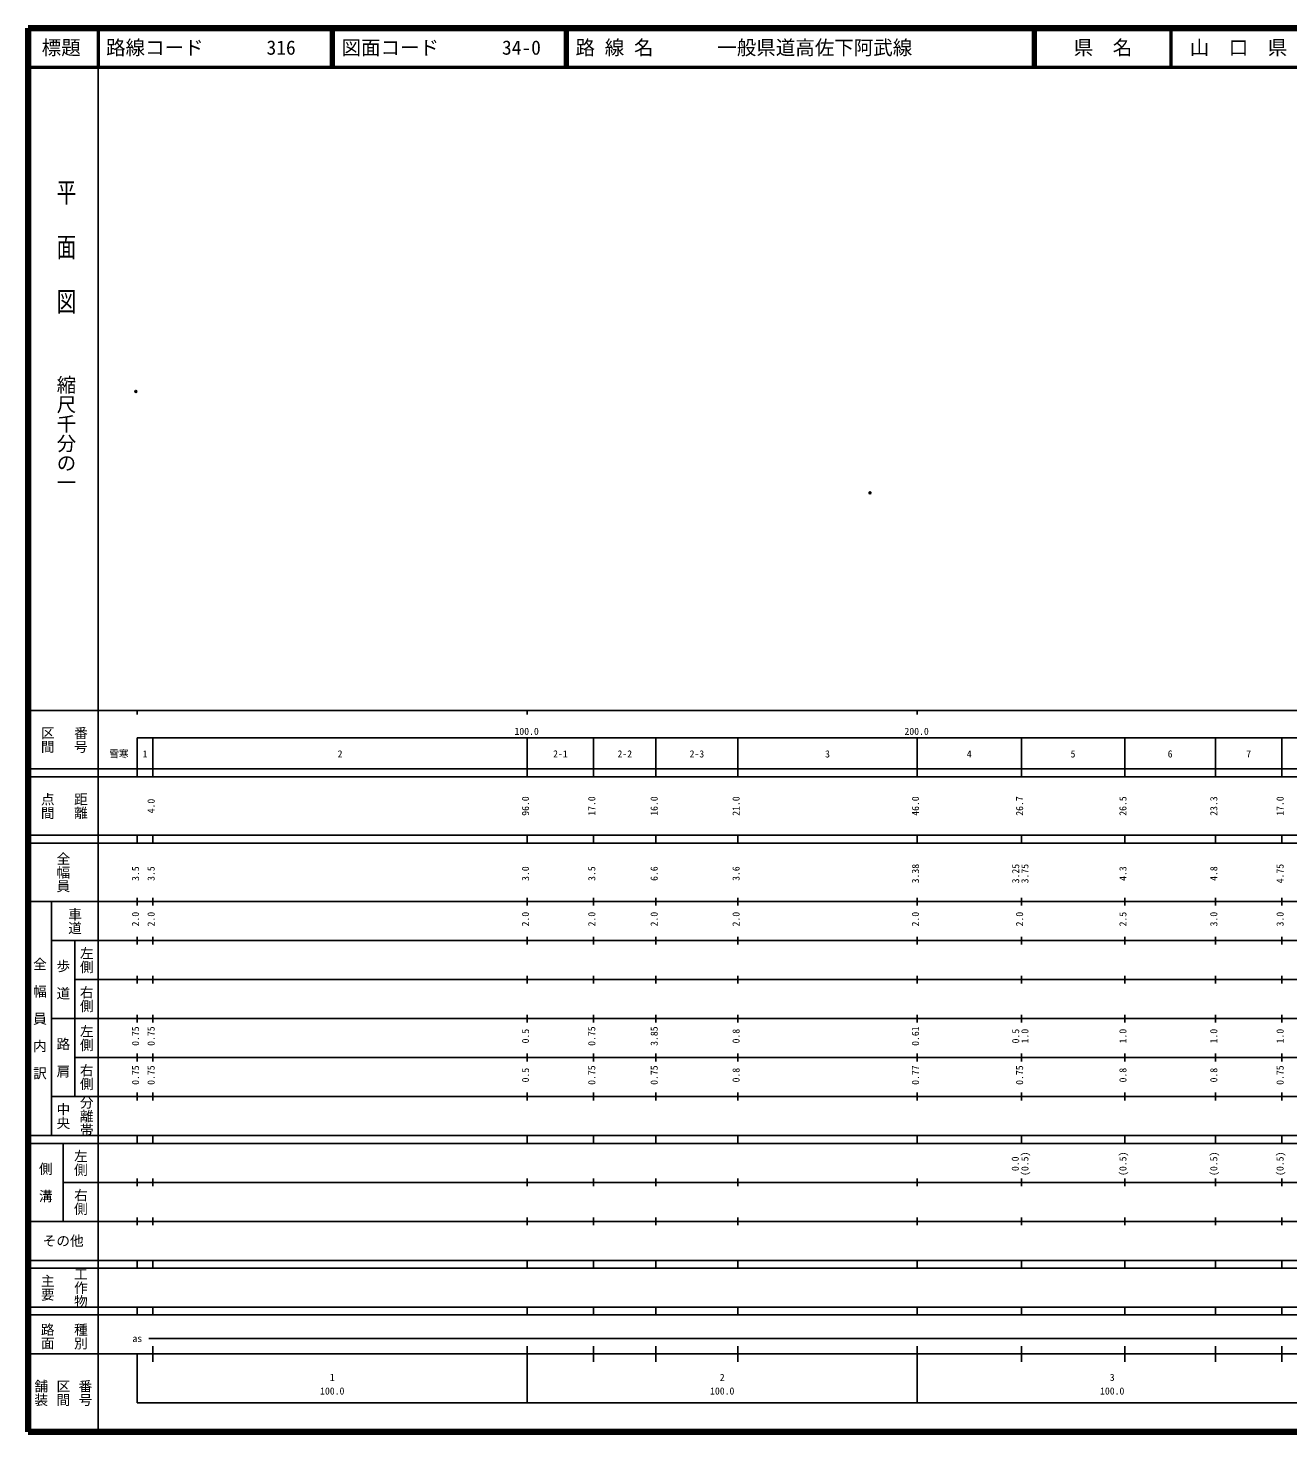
# Model space of a CAD drawing. Units: millimetres on the paper. Extents: x 40 to 680, y 20 to 380.
# Drawn here: x 40 to 363.1, y 20 to 380 of the extents above; entities that cross this region are included whole.
import ezdxf
from ezdxf.enums import TextEntityAlignment as Align

# ---------------------------------------------------------------- set-up
doc = ezdxf.new("R2010")
doc.units = ezdxf.units.MM
doc.header["$PDMODE"] = 32
doc.header["$PDSIZE"] = 0.5
doc.layers.add('M-OTRS', color=6, linetype='Continuous')
doc.layers.add('M-TTL-TXT', color=7, linetype='Continuous')
for name, color, linetype, lineweight in [('M-TTL', 2, 'Continuous', 140), ('M-TTL-BAND', 7, 'Continuous', 25), ('M-TTL-LINE', 7, 'Continuous', 50)]:
    doc.layers.add(name, color=color, linetype=linetype, lineweight=lineweight)
doc.styles.add('@ＭＳ ゴシック', font='')
doc.styles.add('ＭＳ ゴシック', font='')
doc.styles.get('@ＭＳ ゴシック').set_extended_font_data('@MS Gothic')
doc.styles.get('ＭＳ ゴシック').set_extended_font_data('MS Gothic')

msp = doc.modelspace()

# ---------------------------------------------------------------- linework, layer by layer
at = {"layer": 'M-OTRS'}
for p in [(67.637, 286.827), (255.894, 260.789)]:
    msp.add_point(p, dxfattribs=at)
at = {"layer": 'M-TTL'}
for p, q in [((40, 380), (40, 20)), ((680, 380), (40, 380)), ((40, 20), (680, 20))]:
    msp.add_line(p, q, dxfattribs=at)
at = {"layer": 'M-TTL-BAND'}
for p, q in [((58, 370), (58, 20)), ((40, 205), (579, 205)), ((68, 205), (68, 204)), ((168, 205), (168, 204)), ((268, 205), (268, 204)), ((68, 198), (579, 198)), ((68, 198), (68, 188)), ((72, 188), (72, 198)), ((168, 188), (168, 198)), ((185, 188), (185, 198)), ((201, 188), (201, 198)), ((222, 188), (222, 198)), ((268, 188), (268, 198)), ((294.7, 188), (294.7, 198)), ((321.2, 188), (321.2, 198)), ((344.5, 188), (344.5, 198)), ((361.5, 188), (361.5, 198)), ((40, 190), (579, 190)), ((40, 188), (579, 188)), ((40, 173), (579, 173)), ((68, 171), (68, 173)), ((72, 171), (72, 173)), ((168, 171), (168, 173)), ((185, 171), (185, 173)), ((201, 171), (201, 173)), ((222, 171), (222, 173)), ((268, 171), (268, 173)), ((294.7, 171), (294.7, 173)), ((321.2, 171), (321.2, 173)), ((344.5, 171), (344.5, 173)), ((361.5, 171), (361.5, 173)), ((40, 171), (579, 171)), ((40, 156), (579, 156)), ((46, 96), (46, 156)), ((68, 155), (68, 157)), ((72, 155), (72, 157)), ((168, 155), (168, 157)), ((185, 155), (185, 157)), ((201, 155), (201, 157)), ((222, 155), (222, 157)), ((268, 155), (268, 157)), ((294.7, 155), (294.7, 157)), ((321.2, 155), (321.2, 157)), ((344.5, 155), (344.5, 157)), ((361.5, 155), (361.5, 157)), ((46, 146), (579, 146)), ((52, 146), (52, 106)), ((68, 145), (68, 147)), ((72, 145), (72, 147)), ((168, 145), (168, 147)), ((185, 145), (185, 147)), ((201, 145), (201, 147)), ((222, 145), (222, 147)), ((268, 145), (268, 147)), ((294.7, 145), (294.7, 147)), ((321.2, 145), (321.2, 147)), ((344.5, 145), (344.5, 147)), ((361.5, 145), (361.5, 147)), ((68, 135), (68, 137)), ((72, 135), (72, 137)), ((168, 135), (168, 137)), ((185, 135), (185, 137)), ((201, 135), (201, 137)), ((222, 135), (222, 137)), ((268, 135), (268, 137)), ((294.7, 135), (294.7, 137)), ((321.2, 135), (321.2, 137)), ((344.5, 135), (344.5, 137)), ((361.5, 135), (361.5, 137)), ((52, 136), (579, 136)), ((46, 126), (579, 126)), ((68, 125), (68, 127)), ((72, 125), (72, 127)), ((168, 125), (168, 127)), ((185, 125), (185, 127)), ((201, 125), (201, 127)), ((222, 125), (222, 127)), ((268, 125), (268, 127)), ((294.7, 125), (294.7, 127)), ((321.2, 125), (321.2, 127)), ((344.5, 125), (344.5, 127)), ((361.5, 125), (361.5, 127)), ((52, 116), (579, 116)), ((68, 115), (68, 117)), ((72, 115), (72, 117)), ((168, 115), (168, 117)), ((185, 115), (185, 117)), ((201, 115), (201, 117)), ((222, 115), (222, 117)), ((268, 115), (268, 117)), ((294.7, 115), (294.7, 117)), ((321.2, 115), (321.2, 117)), ((344.5, 115), (344.5, 117)), ((361.5, 115), (361.5, 117)), ((46, 106), (579, 106)), ((68, 105), (68, 107)), ((72, 105), (72, 107)), ((168, 105), (168, 107)), ((185, 105), (185, 107)), ((201, 105), (201, 107)), ((222, 105), (222, 107)), ((268, 105), (268, 107)), ((294.7, 105), (294.7, 107)), ((321.2, 105), (321.2, 107)), ((344.5, 105), (344.5, 107)), ((361.5, 105), (361.5, 107)), ((40, 96), (579, 96)), ((40, 94), (579, 94)), ((49, 94), (49, 74)), ((68, 94), (68, 96)), ((72, 94), (72, 96)), ((168, 94), (168, 96)), ((185, 94), (185, 96)), ((201, 94), (201, 96)), ((222, 94), (222, 96)), ((268, 94), (268, 96)), ((294.7, 94), (294.7, 96)), ((321.2, 94), (321.2, 96)), ((344.5, 94), (344.5, 96)), ((361.5, 94), (361.5, 96)), ((49, 84), (579, 84)), ((68, 83), (68, 85)), ((72, 83), (72, 85)), ((168, 83), (168, 85)), ((185, 83), (185, 85)), ((201, 83), (201, 85)), ((222, 83), (222, 85)), ((268, 83), (268, 85)), ((294.7, 83), (294.7, 85)), ((321.2, 83), (321.2, 85)), ((344.5, 83), (344.5, 85)), ((361.5, 83), (361.5, 85)), ((40, 74), (579, 74)), ((68, 73), (68, 75)), ((72, 73), (72, 75)), ((168, 73), (168, 75)), ((185, 73), (185, 75)), ((201, 73), (201, 75)), ((222, 73), (222, 75)), ((268, 73), (268, 75)), ((294.7, 73), (294.7, 75)), ((321.2, 73), (321.2, 75)), ((344.5, 73), (344.5, 75)), ((361.5, 73), (361.5, 75)), ((40, 64), (579, 64)), ((40, 62), (579, 62)), ((68, 62), (68, 64)), ((72, 62), (72, 64)), ((168, 62), (168, 64)), ((185, 62), (185, 64)), ((201, 62), (201, 64)), ((222, 62), (222, 64)), ((268, 62), (268, 64)), ((294.7, 62), (294.7, 64)), ((321.2, 62), (321.2, 64)), ((344.5, 62), (344.5, 64)), ((361.5, 62), (361.5, 64)), ((40, 52), (579, 52)), ((68, 50), (68, 52)), ((72, 50), (72, 52)), ((168, 50), (168, 52)), ((185, 50), (185, 52)), ((201, 50), (201, 52)), ((222, 50), (222, 52)), ((268, 50), (268, 52)), ((294.7, 50), (294.7, 52)), ((321.2, 50), (321.2, 52)), ((344.5, 50), (344.5, 52)), ((361.5, 50), (361.5, 52)), ((40, 50), (579, 50)), ((71, 44), (565, 44)), ((40, 40), (579, 40)), ((68, 40), (68, 27.5)), ((72, 38), (72, 42)), ((168, 27.5), (168, 42)), ((185, 38), (185, 42)), ((201, 38), (201, 42)), ((222, 38), (222, 42)), ((268, 27.5), (268, 42)), ((294.7, 38), (294.7, 42)), ((321.2, 38), (321.2, 42)), ((344.5, 38), (344.5, 42)), ((361.5, 38), (361.5, 42)), ((68, 27.5), (579, 27.5))]:
    msp.add_line(p, q, dxfattribs=at)
at = {"layer": 'M-TTL-LINE'}
for p, q in [((58, 380), (58, 370)), ((117.75, 380), (117.75, 370)), ((118.25, 380), (118.25, 370)), ((177.75, 380), (177.75, 370)), ((178.25, 380), (178.25, 370)), ((297.75, 380), (297.75, 370)), ((298.25, 380), (298.25, 370)), ((333, 380), (333, 370)), ((40, 370), (680, 370))]:
    msp.add_line(p, q, dxfattribs=at)

# ---------------------------------------------------------------- texts
at = {"layer": 'M-TTL-BAND', "style": '@ＭＳ ゴシック', "width": 1.4}
msp.add_text('平  面  図', height=3.666, rotation=270, dxfattribs=at).set_placement((49.777, 306.475), align=Align.MIDDLE_RIGHT)
at = {"layer": 'M-TTL-BAND', "style": '@ＭＳ ゴシック'}
msp.add_text('縮尺千分の一', height=3.666, rotation=270, dxfattribs=at).set_placement((49.777, 261.03), align=Align.MIDDLE_RIGHT)
for s, p in [('区間', (45, 197.5)), ('番号', (53.5, 197.5)), ('点間', (45, 180.5)), ('距離', (53.5, 180.5)), ('全幅員', (49, 163.5)), ('車道', (52, 151)), ('左側', (55, 141)), ('全\u3000幅\u3000員\u3000内\u3000訳', (43, 126)), ('歩\u3000道', (49, 136)), ('右側', (55, 131)), ('左側', (55, 121)), ('路\u3000肩', (49, 116)), ('右側', (55, 111)), ('分離帯', (55, 101)), ('中央', (49, 101)), ('左側', (53.5, 89)), ('側\u3000溝', (44.5, 84)), ('右側', (53.5, 79)), ('工作物', (53.5, 57)), ('主要', (45, 57)), ('路面', (45, 44.5)), ('種別', (53.5, 44.5)), ('舗装', (43.333, 30)), ('区間', (49, 30)), ('番号', (54.667, 30))]:
    msp.add_text(s, height=2.566, rotation=270, dxfattribs=at).set_placement(p, align=Align.MIDDLE_CENTER)
at = {"layer": 'M-TTL-BAND', "style": 'ＭＳ ゴシック'}
for s, p in [('100.0', (167.844, 198.195)), ('200.0', (267.844, 198.195)), ('雪寒', (63.293, 192.405)), ('1', (70, 192.405)), ('2', (120, 192.405)), ('2-1', (176.5, 192.405)), ('2-2', (193, 192.405)), ('2-3', (211.5, 192.405)), ('3', (245, 192.405)), ('4', (281.35, 192.405)), ('5', (307.95, 192.405)), ('6', (332.85, 192.405)), ('7', (353, 192.405)), ('as', (68, 42.5)), ('1', (118, 32.523)), ('2', (218, 32.523)), ('3', (318, 32.523)), ('100.0', (118, 29.033)), ('100.0', (218, 29.033)), ('100.0', (318, 29.033))]:
    msp.add_text(s, height=1.833, dxfattribs=at).set_placement(p, align=Align.BOTTOM_CENTER)
for s, p in [('4.0', (73, 180.5)), ('96.0', (169, 180.5)), ('17.0', (186, 180.5)), ('16.0', (202, 180.5)), ('21.0', (223, 180.5)), ('46.0', (269, 180.5)), ('26.7', (295.7, 180.5)), ('26.5', (322.2, 180.5)), ('23.3', (345.5, 180.5)), ('17.0', (362.5, 180.5)), ('3.5', (69, 163.174)), ('3.5', (73, 163.174)), ('3.0', (169, 163.174)), ('3.5', (186, 163.174)), ('6.6', (202, 163.174)), ('3.6', (223, 163.174)), ('3.38', (269, 163.174)), ('3.25', (294.7, 163.174)), ('3.75', (297.07, 163.174)), ('4.3', (322.2, 163.174)), ('4.8', (345.5, 163.174)), ('4.75', (362.5, 163.174)), ('2.0', (69, 151.5)), ('2.0', (73, 151.5)), ('2.0', (169, 151.5)), ('2.0', (186, 151.5)), ('2.0', (202, 151.5)), ('2.0', (223, 151.5)), ('2.0', (269, 151.5)), ('2.0', (295.7, 151.5)), ('2.5', (322.2, 151.5)), ('3.0', (345.5, 151.5)), ('3.0', (362.5, 151.5)), ('0.75', (69, 121.5)), ('0.75', (73, 121.5)), ('0.5', (169, 121.5)), ('0.75', (186, 121.5)), ('3.85', (202, 121.5)), ('0.8', (223, 121.5)), ('0.61', (269, 121.5)), ('0.5', (294.7, 121.5)), ('1.0', (297.07, 121.5)), ('1.0', (322.2, 121.5)), ('1.0', (345.5, 121.5)), ('1.0', (362.5, 121.5)), ('0.75', (69, 111.5)), ('0.75', (73, 111.5)), ('0.5', (169, 111.5)), ('0.75', (186, 111.5)), ('0.75', (202, 111.5)), ('0.8', (223, 111.5)), ('0.77', (269, 111.5)), ('0.75', (295.7, 111.5)), ('0.8', (322.2, 111.5)), ('0.8', (345.5, 111.5)), ('0.75', (362.5, 111.5)), ('0.0', (294.588, 88.764)), ('(0.5)', (297.07, 88.764)), ('(0.5)', (322.2, 88.764)), ('(0.5)', (345.5, 88.764)), ('(0.5)', (362.5, 88.764))]:
    msp.add_text(s, height=1.833, rotation=90, dxfattribs=at).set_placement(p, align=Align.BOTTOM_CENTER)
msp.add_text('その他', height=2.566, dxfattribs=at).set_placement((49, 69), align=Align.MIDDLE_CENTER)
at = {"layer": 'M-TTL-TXT', "style": 'ＭＳ ゴシック'}
for s, p in [('標題', (48.5, 375)), ('県\u3000名', (315.625, 375)), ('山\u3000口\u3000県', (350.375, 375))]:
    msp.add_text(s, height=3.666, dxfattribs=at).set_placement(p, align=Align.MIDDLE_CENTER)
for s, p in [('路線コード', (60, 375)), ('316', (101.142, 375)), ('図面コード', (120.38, 375)), ('34-0', (161.521, 375)), ('路 線 名', (180.38, 375)), ('一般県道高佐下阿武線', (216.734, 375))]:
    msp.add_text(s, height=3.666, dxfattribs=at).set_placement(p, align=Align.MIDDLE_LEFT)

doc.saveas('drawing.dxf')
